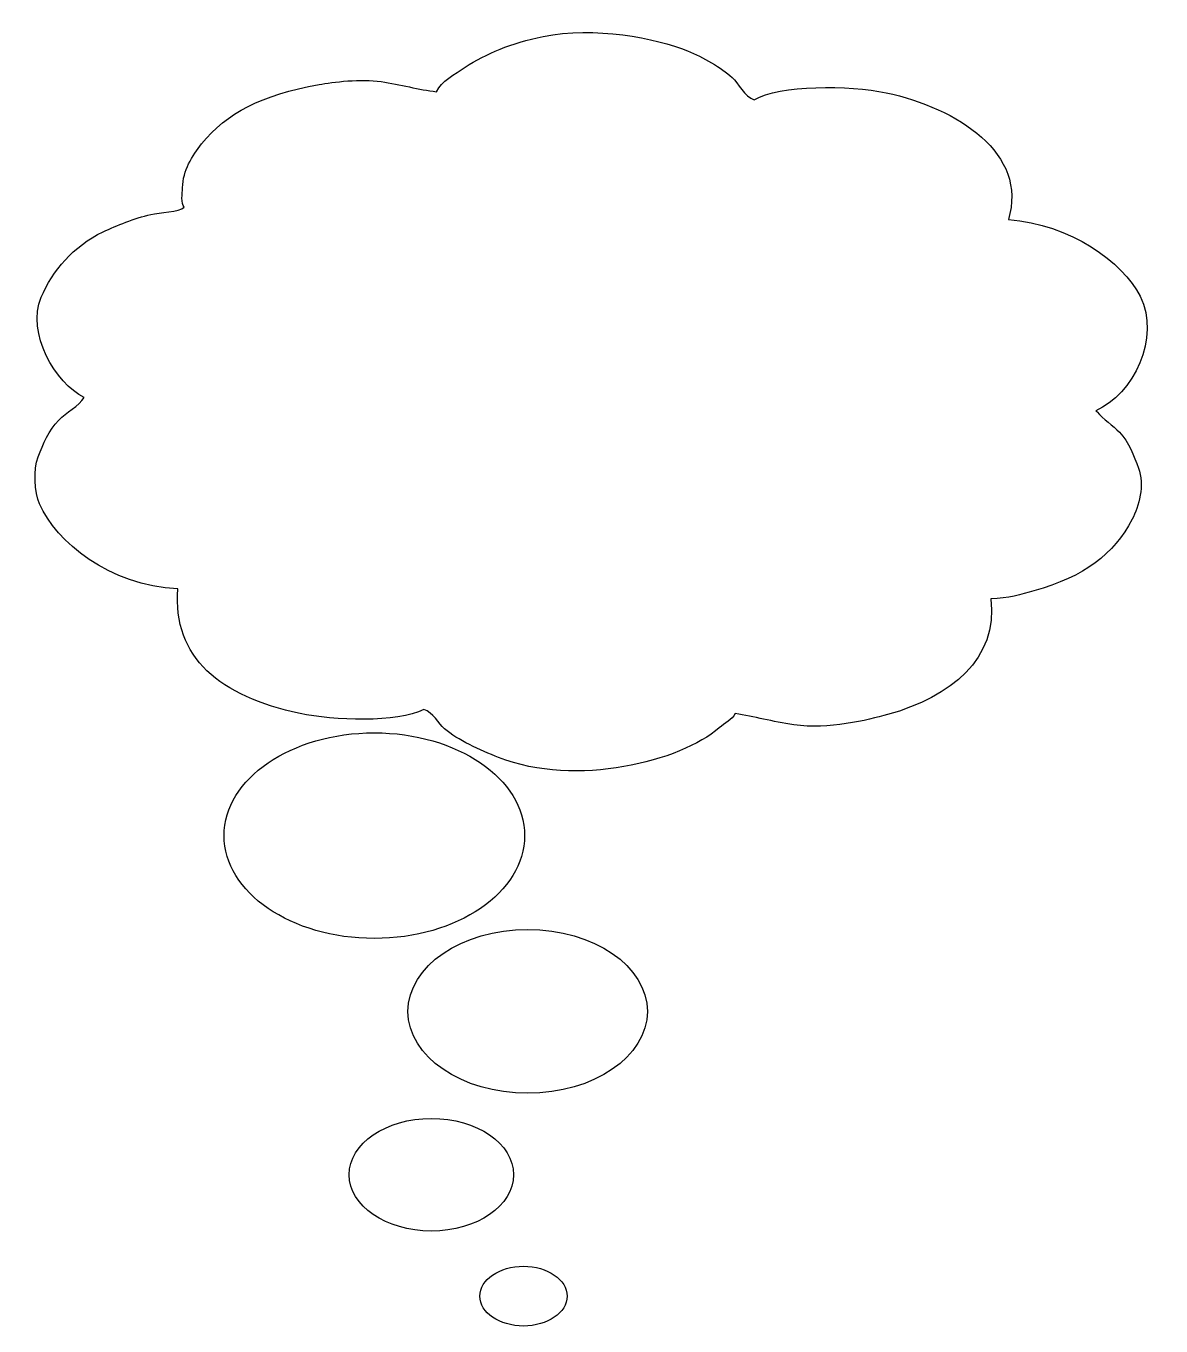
# Model space of a CAD drawing. Header units: centimetres. Extents: x -7.2 to 7.2, y -8.2 to 8.3.
import ezdxf

# ---------------------------------------------------------------- set-up
doc = ezdxf.new("R2010")
doc.units = ezdxf.units.CM
doc.header["$MEASUREMENT"] = 0
doc.layers.add('Camada 1', color=7, linetype='Continuous')

msp = doc.modelspace()

# ---------------------------------------------------------------- linework, layer by layer
at = {"layer": 'Camada 1'}
for points, knots in [([(6.70461, 3.13347), (6.62113, 3.22192), (6.49747, 3.30061), (6.42264, 3.39295), (6.42264, 3.39295), (6.40071, 3.40494), (6.42063, 3.39184), (6.40235, 3.40586), (6.40235, 3.40586), (6.87802, 3.61134), (7.23132, 4.33727), (6.96647, 4.85938), (6.96647, 4.85938), (6.74697, 5.29229), (6.08112, 5.77513), (5.29401, 5.83262), (5.29401, 5.83262), (5.54833, 6.66839), (4.64956, 7.24835), (3.74244, 7.44168), (3.74244, 7.44168), (3.28262, 7.53955), (2.3829, 7.54286), (2.0698, 7.35082), (2.0698, 7.35082), (1.94227, 7.39469), (1.87187, 7.56056), (1.78765, 7.63631), (1.78765, 7.63631), (1.65258, 7.75812), (1.42073, 7.89341), (1.22353, 7.97373), (1.22353, 7.97373), (0.82639, 8.13555), (0.03838, 8.28851), (-0.61035, 8.15527), (-0.61035, 8.15527), (-1.01728, 8.07179), (-1.33002, 7.93855), (-1.5978, 7.76604), (-1.5978, 7.76604), (-1.72938, 7.68108), (-1.90464, 7.58451), (-1.96049, 7.45478), (-1.96049, 7.45478), (-2.18663, 7.47872), (-2.41994, 7.5482), (-2.66579, 7.58432), (-2.66579, 7.58432), (-2.91847, 7.62173), (-3.27616, 7.57749), (-3.45163, 7.54543), (-3.45163, 7.54543), (-4.18823, 7.41182), (-4.62225, 7.19046), (-4.94293, 6.79277), (-4.94293, 6.79277), (-5.06419, 6.64222), (-5.1801, 6.45736), (-5.18473, 6.23474), (-5.18473, 6.23474), (-5.18603, 6.16433), (-5.21053, 6.03495), (-5.16446, 5.98815), (-5.16446, 5.98815), (-5.22526, 5.92806), (-5.4759, 5.92439), (-5.58761, 5.89748), (-5.58761, 5.89748), (-5.79936, 5.84663), (-6.01867, 5.76), (-6.19208, 5.6769), (-6.19208, 5.6769), (-6.57541, 5.49352), (-6.83433, 5.18374), (-6.97826, 4.84629), (-6.97826, 4.84629), (-7.17159, 4.39237), (-6.79673, 3.75491), (-6.43404, 3.57468), (-6.43404, 3.57468), (-6.49468, 3.46557), (-6.66497, 3.3845), (-6.75654, 3.28904), (-6.75654, 3.28904), (-6.88206, 3.15839), (-6.95392, 2.9857), (-7.01842, 2.82187), (-7.01842, 2.82187), (-7.08256, 2.65968), (-7.06118, 2.37274), (-6.99834, 2.22513), (-6.99834, 2.22513), (-6.79305, 1.74414), (-6.11246, 1.18407), (-5.24516, 1.14796), (-5.24516, 1.14796), (-5.31059, 0.27073), (-4.71089, -0.21803), (-3.69359, -0.43512), (-3.69359, -0.43512), (-3.27634, -0.52378), (-2.45939, -0.55805), (-2.12175, -0.38316), (-2.12175, -0.38316), (-2.0038, -0.42335), (-1.93874, -0.5612), (-1.85971, -0.62973), (-1.85971, -0.62973), (-1.69715, -0.77051), (-1.41132, -0.90029), (-1.17452, -0.99298), (-1.17452, -0.99298), (-0.18487, -1.3802), (1.13577, -1.04092), (1.62636, -0.6165), (1.62636, -0.6165), (1.69417, -0.55827), (1.78855, -0.51403), (1.82779, -0.43515), (1.82779, -0.43515), (2.06959, -0.47312), (2.29885, -0.53781), (2.5736, -0.57781), (2.5736, -0.57781), (3.01204, -0.6412), (3.50925, -0.51809), (3.76248, -0.44787), (3.76248, -0.44787), (4.56729, -0.22469), (5.16662, 0.26182), (5.07227, 1.01856), (5.07227, 1.01856), (5.29767, 1.02446), (5.45872, 1.07828), (5.61631, 1.12212), (5.61631, 1.12212), (6.26465, 1.30238), (6.62808, 1.58377), (6.86583, 2.03051), (6.86583, 2.03051), (6.94949, 2.1881), (7.02487, 2.46673), (6.94655, 2.6794), (6.94655, 2.6794), (6.88945, 2.83362), (6.82198, 3.00925), (6.70461, 3.13347)], [0, 0, 0, 0, 0.02631579, 0.02631579, 0.02631579, 0.02631579, 0.05263158, 0.05263158, 0.05263158, 0.05263158, 0.07894737, 0.07894737, 0.07894737, 0.07894737, 0.10526316, 0.10526316, 0.10526316, 0.10526316, 0.13157895, 0.13157895, 0.13157895, 0.13157895, 0.15789474, 0.15789474, 0.15789474, 0.15789474, 0.18421053, 0.18421053, 0.18421053, 0.18421053, 0.21052632, 0.21052632, 0.21052632, 0.21052632, 0.23684211, 0.23684211, 0.23684211, 0.23684211, 0.26315789, 0.26315789, 0.26315789, 0.26315789, 0.28947368, 0.28947368, 0.28947368, 0.28947368, 0.31578947, 0.31578947, 0.31578947, 0.31578947, 0.34210526, 0.34210526, 0.34210526, 0.34210526, 0.36842105, 0.36842105, 0.36842105, 0.36842105, 0.39473684, 0.39473684, 0.39473684, 0.39473684, 0.42105263, 0.42105263, 0.42105263, 0.42105263, 0.44736842, 0.44736842, 0.44736842, 0.44736842, 0.47368421, 0.47368421, 0.47368421, 0.47368421, 0.5, 0.5, 0.5, 0.5, 0.52631579, 0.52631579, 0.52631579, 0.52631579, 0.55263158, 0.55263158, 0.55263158, 0.55263158, 0.57894737, 0.57894737, 0.57894737, 0.57894737, 0.60526316, 0.60526316, 0.60526316, 0.60526316, 0.63157895, 0.63157895, 0.63157895, 0.63157895, 0.65789474, 0.65789474, 0.65789474, 0.65789474, 0.68421053, 0.68421053, 0.68421053, 0.68421053, 0.71052632, 0.71052632, 0.71052632, 0.71052632, 0.73684211, 0.73684211, 0.73684211, 0.73684211, 0.76315789, 0.76315789, 0.76315789, 0.76315789, 0.78947368, 0.78947368, 0.78947368, 0.78947368, 0.81578947, 0.81578947, 0.81578947, 0.81578947, 0.84210526, 0.84210526, 0.84210526, 0.84210526, 0.86842105, 0.86842105, 0.86842105, 0.86842105, 0.89473684, 0.89473684, 0.89473684, 0.89473684, 0.92105263, 0.92105263, 0.92105263, 0.92105263, 0.94736842, 0.94736842, 0.94736842, 0.94736842, 1, 1, 1, 1]), ([(-0.84496, -1.98415), (-0.84496, -1.2634), (-1.6988, -0.67954), (-2.75202, -0.67954), (-2.75202, -0.67954), (-3.80506, -0.67954), (-4.6589, -1.26337), (-4.6589, -1.98415), (-4.6589, -1.98415), (-4.6589, -2.70493), (-3.80506, -3.28894), (-2.75202, -3.28894), (-2.75202, -3.28894), (-1.6988, -3.28894), (-0.84496, -2.70493), (-0.84496, -1.98415)], [0, 0, 0, 0, 0.2, 0.2, 0.2, 0.2, 0.4, 0.4, 0.4, 0.4, 0.6, 0.6, 0.6, 0.6, 1, 1, 1, 1]), ([(-0.8057, -3.17559), (-1.64443, -3.17559), (-2.32446, -3.64075), (-2.32446, -4.21448), (-2.32446, -4.21448), (-2.32446, -4.78855), (-1.64443, -5.25353), (-0.8057, -5.25353), (-0.8057, -5.25353), (0.03321, -5.25353), (0.71306, -4.78858), (0.71306, -4.21448), (0.71306, -4.21448), (0.71307, -3.64076), (0.03319, -3.17559), (-0.8057, -3.17559)], [0, 0, 0, 0, 0.2, 0.2, 0.2, 0.2, 0.4, 0.4, 0.4, 0.4, 0.6, 0.6, 0.6, 0.6, 1, 1, 1, 1]), ([(-0.98355, -6.28683), (-0.98355, -5.89247), (-1.45091, -5.57272), (-2.02738, -5.57272), (-2.02738, -5.57272), (-2.60385, -5.57272), (-3.07158, -5.89247), (-3.07158, -6.28683), (-3.07158, -6.28683), (-3.07158, -6.68122), (-2.60385, -7.00097), (-2.02738, -7.00097), (-2.02738, -7.00097), (-1.45091, -7.00097), (-0.98355, -6.68122), (-0.98355, -6.28683)], [0, 0, 0, 0, 0.2, 0.2, 0.2, 0.2, 0.4, 0.4, 0.4, 0.4, 0.6, 0.6, 0.6, 0.6, 1, 1, 1, 1]), ([(-0.85859, -7.44862), (-1.16416, -7.44862), (-1.41202, -7.61835), (-1.41202, -7.82753), (-1.41202, -7.82753), (-1.41202, -8.03668), (-1.16413, -8.20607), (-0.85859, -8.20607), (-0.85859, -8.20607), (-0.55305, -8.20607), (-0.30498, -8.03671), (-0.30498, -7.82753), (-0.30498, -7.82753), (-0.30497, -7.61835), (-0.55305, -7.44862), (-0.85859, -7.44862)], [0, 0, 0, 0, 0.2, 0.2, 0.2, 0.2, 0.4, 0.4, 0.4, 0.4, 0.6, 0.6, 0.6, 0.6, 1, 1, 1, 1])]:
    msp.add_open_spline(points, degree=3, knots=knots, dxfattribs=at)

doc.saveas('drawing.dxf')
